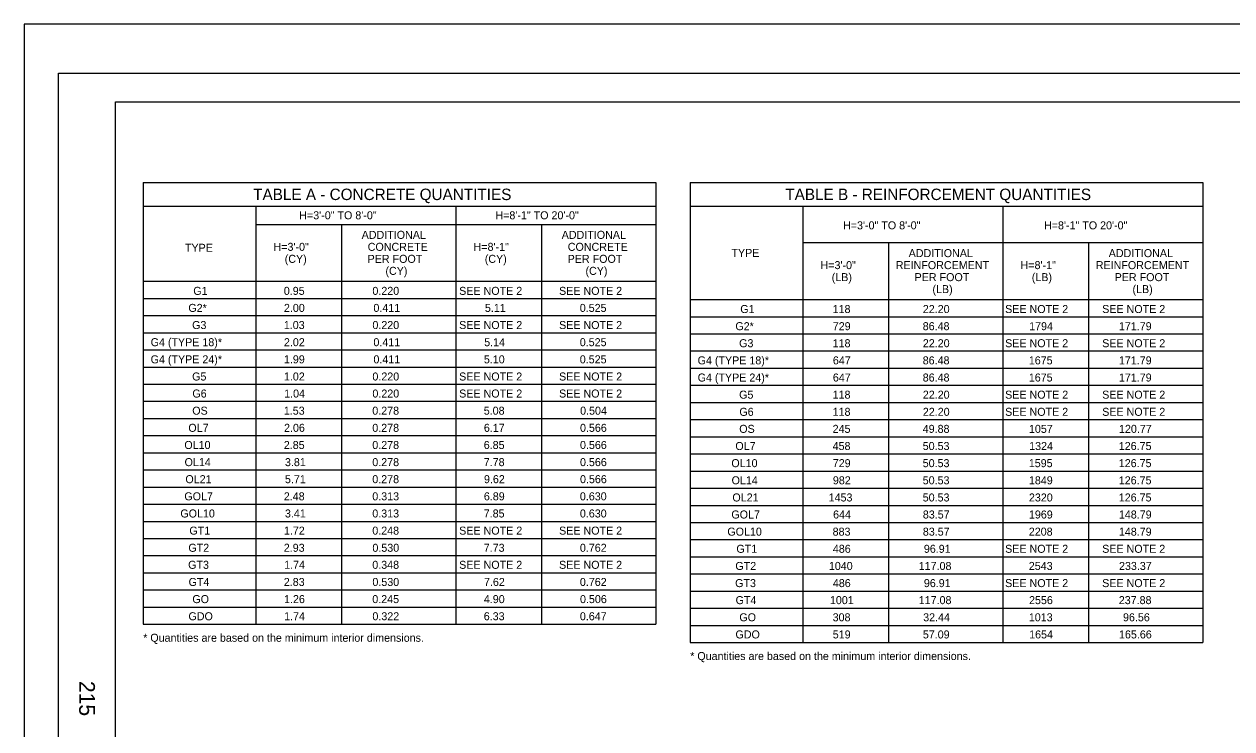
# Model space of a CAD drawing. Extents: x -894 to 866, y -472 to 714.
# Drawn here: x -894 to 162, y 97 to 714 of the extents above; entities that cross this region are included whole.
import ezdxf

# ---------------------------------------------------------------- set-up
doc = ezdxf.new("R2010")
doc.units = 0
for name, color, linetype in [('border_PLOTTING-ELEMENTS', 7, 'Continuous'), ('border_rw_22x34_Cut_Lines', 7, 'Continuous'), ('border_SHEET', 7, 'Continuous'), ('border_WITHIN-BORDER-anno', 7, 'Continuous'), ('df_QTY-TABLE', 7, 'Continuous')]:
    doc.layers.add(name, color=color, linetype=linetype)

msp = doc.modelspace()

# ---------------------------------------------------------------- linework, layer by layer
at = {"layer": 'border_PLOTTING-ELEMENTS'}
for points in [[(-894, -472.4), (866, -472.4), (866, 713.6), (-894, 713.6)], [(-864, 670.6), (836, 670.6), (836, -429.4), (-864, -429.4)]]:
    msp.add_lwpolyline(points, close=True, dxfattribs=at)
at = {"layer": 'border_rw_22x34_Cut_Lines'}
msp.add_lwpolyline([(-864, 670.6), (836, 670.6), (836, -429.4), (-864, -429.4)], close=True, dxfattribs=at)
at = {"layer": 'border_SHEET'}
for p, q in [((-814, 645.6), (811, 645.6)), ((-814, -404.4), (-814, 645.6))]:
    msp.add_line(p, q, dxfattribs=at)
at = {"layer": 'df_QTY-TABLE'}
for p, q in [((-789.9, 575.1), (-341.4, 575.1)), ((-789.9, 575.1), (-789.9, 188.7)), ((-341.4, 575.1), (-341.4, 188.7)), ((-311.4, 575.1), (137.1, 575.1)), ((137.1, 575.1), (137.1, 172.7)), ((-789.9, 554.3), (-341.4, 554.3)), ((-516.4, 554.3), (-516.4, 188.7)), ((-311.4, 554.3), (137.1, 554.3)), ((-37.9, 554.3), (-37.9, 172.7)), ((-691.4, 538.4), (-341.4, 538.4)), ((-616.4, 538.4), (-616.4, 188.7)), ((-441.4, 538.4), (-441.4, 188.7)), ((-212.9, 522.5), (137.1, 522.5)), ((-137.9, 522.5), (-137.9, 172.7)), ((37.1, 522.5), (37.1, 172.7)), ((-789.9, 488.7), (-341.4, 488.7)), ((-789.9, 473.7), (-341.4, 473.7)), ((-311.4, 472.7), (137.1, 472.7)), ((-789.9, 458.7), (-341.4, 458.7)), ((-311.4, 457.7), (137.1, 457.7)), ((-789.9, 443.7), (-341.4, 443.7)), ((-311.4, 442.7), (137.1, 442.7)), ((-789.9, 428.7), (-341.4, 428.7)), ((-311.4, 427.7), (137.1, 427.7)), ((-789.9, 413.7), (-341.4, 413.7)), ((-311.4, 412.7), (137.1, 412.7)), ((-789.9, 398.7), (-341.4, 398.7)), ((-311.4, 397.7), (137.1, 397.7)), ((-789.9, 383.7), (-341.4, 383.7)), ((-311.4, 382.7), (137.1, 382.7)), ((-789.9, 368.7), (-341.4, 368.7)), ((-311.4, 367.7), (137.1, 367.7)), ((-789.9, 353.7), (-341.4, 353.7)), ((-311.4, 352.7), (137.1, 352.7)), ((-789.9, 338.7), (-341.4, 338.7)), ((-311.4, 337.7), (137.1, 337.7)), ((-789.9, 323.7), (-341.4, 323.7)), ((-311.4, 322.7), (137.1, 322.7)), ((-789.9, 308.7), (-341.4, 308.7)), ((-311.4, 307.7), (137.1, 307.7)), ((-789.9, 293.7), (-341.4, 293.7)), ((-311.4, 292.7), (137.1, 292.7)), ((-789.9, 278.7), (-341.4, 278.7)), ((-311.4, 277.7), (137.1, 277.7)), ((-789.9, 263.7), (-341.4, 263.7)), ((-311.4, 262.7), (137.1, 262.7)), ((-789.9, 248.7), (-341.4, 248.7)), ((-311.4, 247.7), (137.1, 247.7)), ((-789.9, 233.7), (-341.4, 233.7)), ((-311.4, 232.7), (137.1, 232.7)), ((-789.9, 218.7), (-341.4, 218.7)), ((-311.4, 217.7), (137.1, 217.7)), ((-789.9, 203.7), (-341.4, 203.7)), ((-311.4, 202.7), (137.1, 202.7)), ((-789.9, 188.7), (-341.4, 188.7)), ((-311.4, 187.7), (137.1, 187.7)), ((-311.4, 172.7), (137.1, 172.7))]:
    msp.add_line(p, q, dxfattribs=at)
for points in [[(-311.4, 575.1), (-311.4, 172.7)], [(-691.4, 554.3), (-691.4, 188.7)], [(-212.9, 554.3), (-212.9, 172.7)]]:
    msp.add_lwpolyline(points, dxfattribs=at)

# ---------------------------------------------------------------- texts
at = {"layer": 'border_WITHIN-BORDER-anno'}
msp.add_text('215', height=13.78, rotation=270, dxfattribs=at).set_placement((-845.9, 139.1))
at = {"layer": 'df_QTY-TABLE'}
for s, height, p in [('TABLE A - CONCRETE QUANTITIES', 10, (-693.7, 559.7)), ('TABLE B - REINFORCEMENT QUANTITIES', 10, (-228.2, 559.7)), ('H=3\'-0" TO 8\'-0"', 7, (-653.4, 542.9)), ('H=8\'-1" TO 20\'-0"', 7, (-481.8, 542.9)), ('H=3\'-0" TO 8\'-0"', 7, (-177.7, 534.1)), ('H=8\'-1" TO 20\'-0"', 7, (-1.9, 534.1)), ('ADDITIONAL', 7, (-598.8, 525.8)), ('ADDITIONAL', 7, (-423.8, 525.8)), ('TYPE', 7, (-753.4, 514.5)), ('H=3\'-0"', 7, (-675.9, 515.3)), ('CONCRETE', 7, (-593.5, 515.3)), ('H=8\'-1"', 7, (-500.9, 515.3)), ('CONCRETE', 7, (-418.5, 515.3)), ('(CY)', 7, (-666.1, 504.8)), ('PER FOOT', 7, (-593.6, 504.8)), ('(CY)', 7, (-491.1, 504.8)), ('PER FOOT', 7, (-418.6, 504.8)), ('TYPE', 7, (-275.3, 510)), ('ADDITIONAL', 7, (-120.3, 509.8)), ('ADDITIONAL', 7, (54.7, 509.8)), ('(CY)', 7, (-578, 494.3)), ('(CY)', 7, (-403, 494.3)), ('H=3\'-0"', 7, (-197.4, 499.3)), ('REINFORCEMENT', 7, (-131.6, 499.3)), ('H=8\'-1"', 7, (-22.4, 499.3)), ('REINFORCEMENT', 7, (43.4, 499.3)), ('(LB)', 7, (-187.6, 488.8)), ('PER FOOT', 7, (-115.1, 488.8)), ('(LB)', 7, (-12.6, 488.8)), ('PER FOOT', 7, (59.9, 488.8)), ('G1', 7, (-746.1, 476.8)), ('0.95', 7, (-666.9, 476.8)), ('0.220', 7, (-589.4, 476.8)), ('SEE NOTE 2', 7, (-513.5, 476.8)), ('SEE NOTE 2', 7, (-426.1, 476.8)), ('(LB)', 7, (-99.5, 478.3)), ('(LB)', 7, (75.5, 478.3)), ('G2*', 7, (-750.4, 461.9)), ('2.00', 7, (-666.8, 461.9)), ('0.411', 7, (-588.5, 461.9)), ('5.11', 7, (-491, 461.9)), ('0.525', 7, (-408, 461.9)), ('G1', 7, (-267.6, 460.9)), ('118', 7, (-186.8, 460.9)), ('22.20', 7, (-107.9, 460.9)), ('SEE NOTE 2', 7, (-35.9, 460.9)), ('SEE NOTE 2', 7, (49, 460.9)), ('G3', 7, (-747.1, 446.9)), ('1.03', 7, (-666.9, 446.9)), ('0.220', 7, (-589.4, 446.9)), ('SEE NOTE 2', 7, (-513.5, 446.9)), ('SEE NOTE 2', 7, (-426.1, 446.9)), ('G2*', 7, (-271.9, 445.9)), ('729', 7, (-186.7, 445.9)), ('86.48', 7, (-108, 445.9)), ('1794', 7, (-14.9, 445.9)), ('171.79', 7, (63.6, 445.9)), ('G4 (TYPE 18)*', 7, (-783.4, 431.9)), ('2.02', 7, (-666.8, 431.9)), ('0.411', 7, (-588.5, 431.9)), ('5.14', 7, (-491.6, 431.9)), ('0.525', 7, (-408, 431.9)), ('G3', 7, (-268.6, 431)), ('118', 7, (-186.8, 431)), ('22.20', 7, (-107.9, 431)), ('SEE NOTE 2', 7, (-35.9, 431)), ('SEE NOTE 2', 7, (49, 431)), ('G4 (TYPE 24)*', 7, (-783.4, 416.9)), ('1.99', 7, (-666.8, 416.9)), ('0.411', 7, (-588.5, 416.9)), ('5.10', 7, (-491.9, 416.9)), ('0.525', 7, (-408, 416.9)), ('G4 (TYPE 18)*', 7, (-304.9, 416)), ('647', 7, (-186.6, 416)), ('86.48', 7, (-108, 416)), ('1675', 7, (-15.2, 416)), ('171.79', 7, (63.6, 416)), ('G5', 7, (-747.1, 401.9)), ('1.02', 7, (-666.8, 401.9)), ('0.220', 7, (-589.4, 401.9)), ('SEE NOTE 2', 7, (-513.5, 401.9)), ('SEE NOTE 2', 7, (-426.1, 401.9)), ('G4 (TYPE 24)*', 7, (-304.9, 401)), ('647', 7, (-186.6, 401)), ('86.48', 7, (-108, 401)), ('1675', 7, (-15.2, 401)), ('171.79', 7, (63.6, 401)), ('G6', 7, (-746.9, 387)), ('1.04', 7, (-666.6, 387)), ('0.220', 7, (-589.4, 387)), ('SEE NOTE 2', 7, (-513.5, 387)), ('SEE NOTE 2', 7, (-426.1, 387)), ('G5', 7, (-268.6, 386)), ('118', 7, (-186.8, 386)), ('22.20', 7, (-107.9, 386)), ('SEE NOTE 2', 7, (-35.9, 386)), ('SEE NOTE 2', 7, (49, 386)), ('OS', 7, (-747, 372)), ('1.53', 7, (-666.9, 372)), ('0.278', 7, (-589.5, 372)), ('5.08', 7, (-492, 372)), ('0.504', 7, (-407.7, 372)), ('G6', 7, (-268.4, 371)), ('118', 7, (-186.8, 371)), ('22.20', 7, (-107.9, 371)), ('SEE NOTE 2', 7, (-35.9, 371)), ('SEE NOTE 2', 7, (49, 371)), ('OL7', 7, (-750.4, 357)), ('2.06', 7, (-666.7, 357)), ('0.278', 7, (-589.5, 357)), ('6.17', 7, (-491.9, 357)), ('0.566', 7, (-407.8, 357)), ('OS', 7, (-268.5, 356.1)), ('245', 7, (-186.8, 356.1)), ('49.88', 7, (-108, 356.1)), ('1057', 7, (-15.1, 356.1)), ('120.77', 7, (63.7, 356.1)), ('OL10', 7, (-753.9, 342)), ('2.85', 7, (-666.9, 342)), ('0.278', 7, (-589.5, 342)), ('6.85', 7, (-492, 342)), ('0.566', 7, (-407.8, 342)), ('OL7', 7, (-271.9, 341.1)), ('458', 7, (-186.8, 341.1)), ('50.53', 7, (-108, 341.1)), ('1324', 7, (-14.9, 341.1)), ('126.75', 7, (63.5, 341.1)), ('OL14', 7, (-753.7, 327)), ('3.81', 7, (-665.9, 327)), ('0.278', 7, (-589.5, 327)), ('7.78', 7, (-492, 327)), ('0.566', 7, (-407.8, 327)), ('OL10', 7, (-275.4, 326.1)), ('729', 7, (-186.7, 326.1)), ('50.53', 7, (-108, 326.1)), ('1595', 7, (-15.2, 326.1)), ('126.75', 7, (63.5, 326.1)), ('OL21', 7, (-753, 312.1)), ('5.71', 7, (-665.9, 312.1)), ('0.278', 7, (-589.5, 312.1)), ('9.62', 7, (-491.8, 312.1)), ('0.566', 7, (-407.8, 312.1)), ('OL14', 7, (-275.2, 311.1)), ('982', 7, (-186.6, 311.1)), ('50.53', 7, (-108, 311.1)), ('1849', 7, (-15.1, 311.1)), ('126.75', 7, (63.5, 311.1)), ('GOL7', 7, (-753.9, 297.1)), ('2.48', 7, (-666.9, 297.1)), ('0.313', 7, (-589.5, 297.1)), ('6.89', 7, (-491.9, 297.1)), ('0.630', 7, (-407.9, 297.1)), ('OL21', 7, (-274.5, 296.1)), ('1453', 7, (-190.3, 296.1)), ('50.53', 7, (-108, 296.1)), ('2320', 7, (-15.1, 296.1)), ('126.75', 7, (63.5, 296.1)), ('GOL10', 7, (-757.4, 282.1)), ('3.41', 7, (-665.9, 282.1)), ('0.313', 7, (-589.5, 282.1)), ('7.85', 7, (-492, 282.1)), ('0.630', 7, (-407.9, 282.1)), ('GOL7', 7, (-275.4, 281.2)), ('644', 7, (-186.4, 281.2)), ('83.57', 7, (-107.9, 281.2)), ('1969', 7, (-15.1, 281.2)), ('148.79', 7, (63.6, 281.2)), ('GT1', 7, (-749.5, 267.1)), ('1.72', 7, (-666.8, 267.1)), ('0.248', 7, (-589.5, 267.1)), ('SEE NOTE 2', 7, (-513.5, 267.1)), ('SEE NOTE 2', 7, (-426.1, 267.1)), ('GOL10', 7, (-278.9, 266.2)), ('883', 7, (-186.8, 266.2)), ('83.57', 7, (-107.9, 266.2)), ('2208', 7, (-15.2, 266.2)), ('148.79', 7, (63.6, 266.2)), ('GT2', 7, (-750.4, 252.1)), ('2.93', 7, (-666.9, 252.1)), ('0.530', 7, (-589.4, 252.1)), ('7.73', 7, (-492, 252.1)), ('0.762', 7, (-407.9, 252.1)), ('GT1', 7, (-271, 251.2)), ('486', 7, (-186.6, 251.2)), ('96.91', 7, (-107, 251.2)), ('SEE NOTE 2', 7, (-35.9, 251.2)), ('SEE NOTE 2', 7, (49, 251.2)), ('GT3', 7, (-750.6, 237.2)), ('1.74', 7, (-666.6, 237.2)), ('0.348', 7, (-589.5, 237.2)), ('SEE NOTE 2', 7, (-513.5, 237.2)), ('SEE NOTE 2', 7, (-426.1, 237.2)), ('GT2', 7, (-271.9, 236.2)), ('1040', 7, (-190.1, 236.2)), ('117.08', 7, (-111.5, 236.2)), ('2543', 7, (-15.2, 236.2)), ('233.37', 7, (63.7, 236.2)), ('GT4', 7, (-750.2, 222.2)), ('2.83', 7, (-666.9, 222.2)), ('0.530', 7, (-589.4, 222.2)), ('7.62', 7, (-491.8, 222.2)), ('0.762', 7, (-407.9, 222.2)), ('GT3', 7, (-272.1, 221.2)), ('486', 7, (-186.6, 221.2)), ('96.91', 7, (-107, 221.2)), ('SEE NOTE 2', 7, (-35.9, 221.2)), ('SEE NOTE 2', 7, (49, 221.2)), ('GO', 7, (-746.9, 207.2)), ('1.26', 7, (-666.7, 207.2)), ('0.245', 7, (-589.5, 207.2)), ('4.90', 7, (-491.9, 207.2)), ('0.506', 7, (-407.8, 207.2)), ('GT4', 7, (-271.7, 206.3)), ('1001', 7, (-189.2, 206.3)), ('117.08', 7, (-111.5, 206.3)), ('2556', 7, (-15, 206.3)), ('237.88', 7, (63.5, 206.3)), ('GDO', 7, (-750.3, 192.2)), ('1.74', 7, (-666.6, 192.2)), ('0.322', 7, (-589.4, 192.2)), ('6.33', 7, (-492, 192.2)), ('0.647', 7, (-407.9, 192.2)), ('GO', 7, (-268.4, 191.3)), ('308', 7, (-186.8, 191.3)), ('32.44', 7, (-107.6, 191.3)), ('1013', 7, (-15.2, 191.3)), ('96.56', 7, (67.2, 191.3)), ('* Quantities are based on the minimum interior dimensions.', 7, (-789.9, 173.4)), ('GDO', 7, (-271.8, 176.3)), ('519', 7, (-186.7, 176.3)), ('57.09', 7, (-107.9, 176.3)), ('1654', 7, (-14.9, 176.3)), ('165.66', 7, (63.7, 176.3)), ('* Quantities are based on the minimum interior dimensions.', 7, (-311.4, 157.4))]:
    msp.add_text(s, height=height, dxfattribs=at).set_placement(p)

doc.saveas('drawing.dxf')
